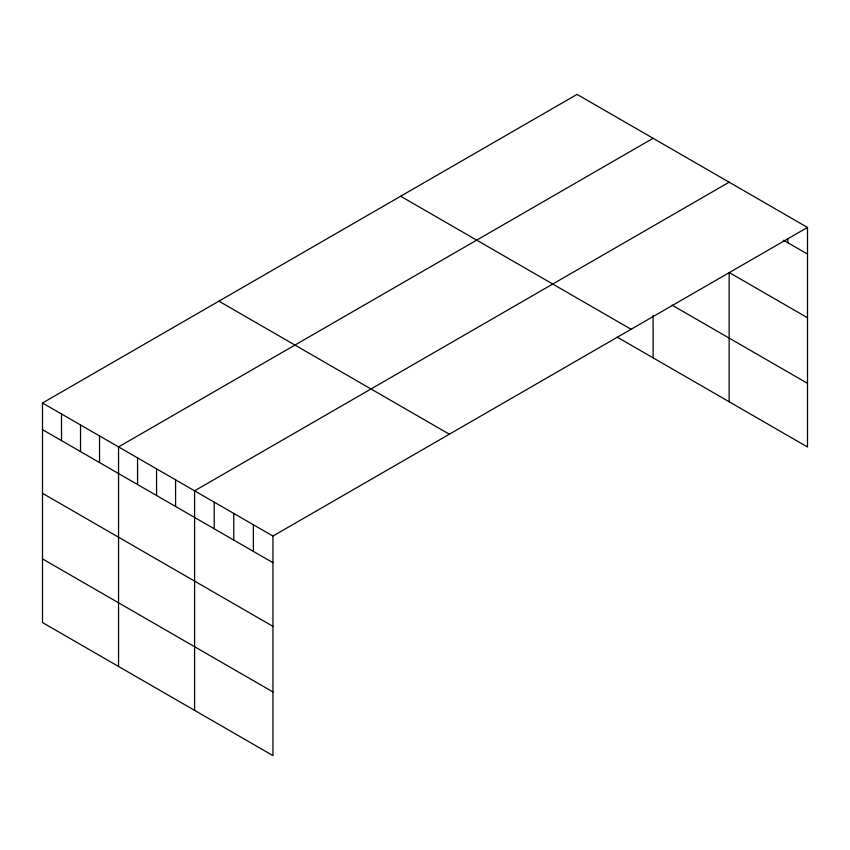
<?xml version="1.0" encoding="UTF-8"?>
<svg xmlns="http://www.w3.org/2000/svg" width="850" height="850" viewBox="0 0 850 850"><rect width="100%" height="100%" fill="white"/><g stroke="black" fill="none" stroke-linecap="round" stroke-linejoin="round"><path stroke-width="1.27" d="M807.5 227.439L272.946 536.053L272.946 755.607L42.5 622.561L42.5 403.006L577.054 94.392L807.5 227.439L807.5 446.994L617.312 337.184M653.097 138.295L118.543 446.909L118.543 666.474M729.151 182.197L194.597 490.822L194.597 710.377M783.562 240.252L807.5 254.076M807.5 317.741L729.151 272.499L729.151 401.752M672.106 305.161L807.5 383.329M400.647 196.233L631.093 329.279M218.907 301.166L449.353 434.212M42.5 403.006L272.946 536.053M42.5 429.643L272.946 562.689M42.5 493.308L272.946 626.354M42.5 558.896L272.946 691.953M787.907 238.956L787.907 242.76M653.097 315.403L653.097 357.85M253.364 524.747L253.364 551.384M233.771 513.442L233.771 540.069M214.189 502.127L214.189 528.764M175.589 479.846L175.589 506.483M156.57 468.871L156.57 495.507M137.562 457.895L137.562 484.521M99.535 435.933L99.535 462.57M80.527 424.957L80.527 451.594M61.508 413.982L61.508 440.619"/></g></svg>
